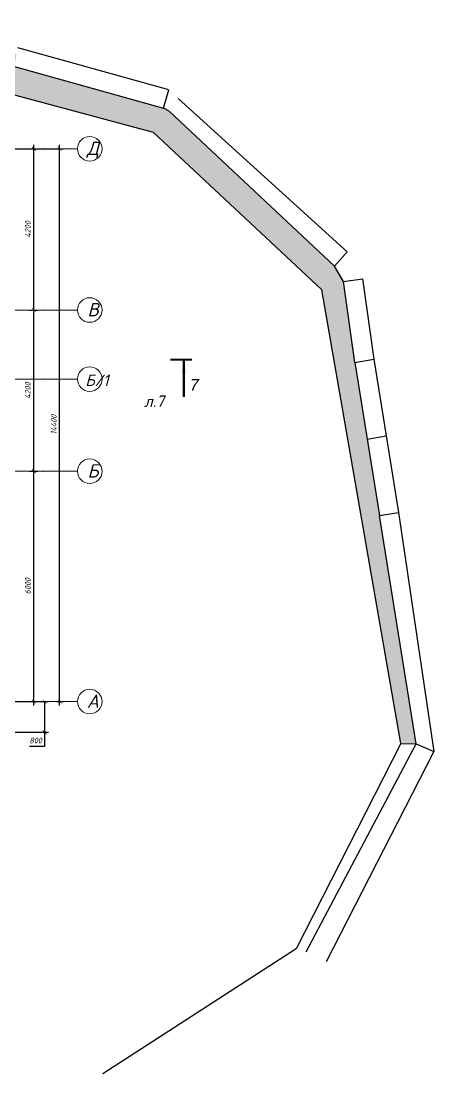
# Model space of a CAD drawing. Header units: millimetres. Extents: x -6419137 to 687965, y -598396 to 179722.
# Drawn here: x 247049 to 257815, y -2316 to 25113 of the extents above; entities that cross this region are included whole.
import ezdxf
from ezdxf.enums import TextEntityAlignment as Align

# ---------------------------------------------------------------- set-up
doc = ezdxf.new("R2010")
doc.units = ezdxf.units.MM
doc.header["$MEASUREMENT"] = 0
doc.linetypes.add('Double Dashed', pattern=[1797.222233, 1325, -211.666656, 63.333344, -197.222233])
for name, color, linetype in [('оси', 7, 'Continuous'), ('размеры', 7, 'Continuous'), ('стены наруж', 7, 'Continuous'), ('чертеж', 7, 'Continuous')]:
    doc.layers.add(name, color=color, linetype=linetype)
for name, color, linetype, lineweight in [('оси_Ном._пера__96', 7, 'Continuous', 5), ('оси_Ном._пера__97', 7, 'Continuous', 20), ('разрезы_Ном._пера__100', 7, 'Continuous', 50), ('разрезы_Ном._пера__97', 7, 'Continuous', 20), ('текст_Ном._пера__96', 7, 'Continuous', 5)]:
    doc.layers.add(name, color=color, linetype=linetype, lineweight=lineweight)
doc.styles.get("Standard").update_dxf_attribs({"font": 'isocpeui.ttf'})
doc.styles.add('СГЕНЕРИР_СТИЛЬ_2', font='gost_2_304-81_type.ttf')
doc.styles.add('СГЕНЕРИР_СТИЛЬ_7', font='ariali.ttf')
doc.dimstyles.get("Standard").update_dxf_attribs({"dimtxt": 150, "dimasz": 100, "dimexe": 100, "dimexo": 100, "dimgap": 80, "dimtad": 1, "dimtoh": 1, "dimdec": 0, "dimzin": 0, "dimdsep": 46, "dimtxsty": 'Standard', "dimblk": 'ARCHTICK', "dimblk2": 'ARCHTICK', "dimcen": 0.09, "dimdle": 100, "dimadec": 0, "dimazin": 0, "dimtfac": 1, "dimtdec": 0, "dimtofl": 0, "dimtmove": 0, "dimatfit": 3, "dimfxl": 1, "dimtolj": 1, "dimtzin": 0, "dimarcsym": 0})

# ---------------------------------------------------------------- blocks, each defined once
blk = doc.blocks.new('A$C07077E92')
at = {"layer": 'стены наруж', "true_color": 0xcbc8bd}
h = blk.add_hatch(dxfattribs=at)
h.set_pattern_fill('ZIGZAG', color=9)
h.set_pattern_definition([(0, (0, 0), (0.125, 0.125), [0.125, -0.125]), (90, (0.125, 0), (-0.125, 0.125), [0.125, -0.125])])
h.paths.add_polyline_path([(-23.457, 2.776), (-23.482, 2.775), (-30.001, 2.726), (-36.011, 2.572), (-39.955, 2.485), (-43.988, 1.919), (-48.044, 1.447), (-50.073, 1.178), (-50.073, 1.176), (-52.022, 0.921), (-53.209, -0.316), (-53.153, -4.37), (-53.09, -6.365), (-53.09, -6.54), (-53.091, -8.531), (-52.555, -8.532), (-52.569, -10.669), (-52.639, -12.582), (-51.813, -12.436), (-51.807, -0.441), (-39.923, 1.215), (-23.264, 1.483)])
h.paths.add_polyline_path([(12.511, 5.055), (-0.257, 5.083), (-12.334, 5.231), (-14.269, 5.26), (-14.402, 5.293), (-20.123, 3.451), (-22.4, 2.782), (-23.457, 2.776), (-23.264, 1.483), (-21.925, 1.505), (-14.313, 3.968), (12.453, 3.955)])
h.paths.add_polyline_path([(33.912, 4.426), (31.681, 5.017), (27.716, 4.968), (27.716, 4.968), (17.703, 5.04), (13.728, 5.052), (12.511, 5.055), (12.453, 3.955), (31.687, 3.946), (37.482, 2.39), (41.867, -1.706), (43.932, -13.532), (44.334, -13.538), (43.373, -7.588), (42.731, -3.607), (42.435, -1.491), (42.199, -1.093), (37.887, 2.943), (37.741, 3.021), (33.856, 4.105)])
at = {"layer": 'стены наруж', "color": 253, "true_color": 0xa3a3a3}
for p, q in [((43.932, -13.532), (41.201, -18.875)), ((41.201, -18.875), (36.165, -22.137))]:
    blk.add_line(p, q, dxfattribs=at)
at = {"layer": 'стены наруж', "lineweight": 30}
for points in [[(33.856, 4.105), (37.741, 3.021), (37.878, 3.501), (33.942, 4.598)], [(37.887, 2.943), (42.199, -1.093), (42.531, -0.719), (38.125, 3.277)], [(42.435, -1.491), (42.199, -1.093)], [(42.731, -3.607), (42.435, -1.491), (42.931, -1.422), (43.224, -3.52)], [(42.731, -3.607), (43.224, -3.52), (43.866, -7.509)], [(42.731, -3.607), (43.373, -7.588), (43.866, -7.509)], [(43.052, -5.597), (43.545, -5.514)], [(43.373, -7.588), (43.866, -7.509), (44.795, -13.734)], [(44.334, -13.538), (43.373, -7.588), (43.373, -7.588)], [(41.46, -18.959), (44.334, -13.538), (44.795, -13.734), (41.98, -19.215)]]:
    blk.add_lwpolyline(points, dxfattribs=at)
at = {"layer": 'стены наруж', "color": 253, "true_color": 0xa3a3a3}
blk.add_lwpolyline([(43.932, -13.532), (41.867, -1.706), (37.482, 2.39), (31.687, 3.946), (-14.313, 3.968), (-21.925, 1.505), (-39.923, 1.215), (-51.807, -0.441), (-51.813, -12.436)], dxfattribs=at)
at = {"layer": 'стены наруж', "color": 253, "lineweight": 30, "true_color": 0xa3a3a3}
for points in [[(37.887, 2.943), (37.741, 3.021)], [(43.932, -13.532), (44.334, -13.538)]]:
    blk.add_lwpolyline(points, dxfattribs=at)
blk = doc.blocks.new('Стандартный маркер сетки_14')
at = {"layer": 'оси_Ном._пера__96', "linetype": 'Double Dashed'}
for q in [(0, 0), (76535, 0)]:
    blk.add_line((900, 0), q, dxfattribs=at)
blk.add_point((900, 0), dxfattribs=at)
blk.add_point((900, 0), dxfattribs=at)
at = {"layer": 'оси_Ном._пера__97', "linetype": 'Continuous'}
blk.add_circle((-320, 0), 320, dxfattribs=at)
at = {"layer": 'оси_Ном._пера__96', "style": 'СГЕНЕРИР_СТИЛЬ_2'}
for tag, p in [('AC_MarkerText_1_1', (-244, 270)), ('AC_MarkerText_1_2', (77991, 270))]:
    blk.add_attdef(tag, text='', height=350, rotation=180, dxfattribs=at).set_placement(p, align=Align.BOTTOM_LEFT)
blk = doc.blocks.new('Стандартный маркер сетки_15')
at = {"layer": 'оси_Ном._пера__96', "linetype": 'Double Dashed'}
for q in [(0, 0), (76535, 0)]:
    blk.add_line((900, 0), q, dxfattribs=at)
blk.add_point((900, 0), dxfattribs=at)
blk.add_point((900, 0), dxfattribs=at)
at = {"layer": 'оси_Ном._пера__97', "linetype": 'Continuous'}
blk.add_circle((-320, 0), 320, dxfattribs=at)
at = {"layer": 'оси_Ном._пера__96', "style": 'СГЕНЕРИР_СТИЛЬ_2'}
for tag, p in [('AC_MarkerText_1_1', (-261, 270)), ('AC_MarkerText_1_2', (77974, 270))]:
    blk.add_attdef(tag, text='', height=350, rotation=180, dxfattribs=at).set_placement(p, align=Align.BOTTOM_LEFT)
blk = doc.blocks.new('Стандартный маркер сетки_16')
at = {"layer": 'оси_Ном._пера__96', "linetype": 'Double Dashed'}
for q in [(0, 0), (41068, 0)]:
    blk.add_line((900, 0), q, dxfattribs=at)
blk.add_point((900, 0), dxfattribs=at)
blk.add_point((900, 0), dxfattribs=at)
at = {"layer": 'оси_Ном._пера__97', "linetype": 'Continuous'}
blk.add_circle((-320, 0), 320, dxfattribs=at)
at = {"layer": 'оси_Ном._пера__96', "style": 'СГЕНЕРИР_СТИЛЬ_2'}
blk.add_attdef('AC_MarkerText_1', text='', height=350, rotation=180, dxfattribs=at).set_placement((-261, 270), align=Align.BOTTOM_LEFT)
blk = doc.blocks.new('_ArchTick')
at = {"color": 0, "linetype": 'ByBlock', "const_width": 0.15}
blk.add_lwpolyline([(-0.5, -0.5), (0.5, 0.5)], dxfattribs=at)
blk = doc.blocks.new('*D390')
at = {"layer": 'Defpoints', "color": 0, "transparency": 16777216}
for p in [(246459, 7385), (247665, 7385), (244669, 6585)]:
    blk.add_point(p, dxfattribs=at)
at = {"layer": 'размеры', "color": 0, "lineweight": -2, "transparency": 16777216}
for p, q in [((246559, 7385), (247765, 7385)), ((247665, 7385), (247665, 6485)), ((244769, 6585), (247765, 6585)), ((247665, 6585), (247665, 6215)), ((247665, 6215), (247273, 6215))]:
    blk.add_line(p, q, dxfattribs=at)
at = {"layer": 'размеры', "color": 0, "lineweight": -2, "transparency": 16777216, "xscale": 100, "yscale": 100, "zscale": 100}
for p, rotation in [((247665, 7385), 90), ((247665, 6585), 270)]:
    blk.add_blockref('_ArchTick', p, dxfattribs=dict(at, rotation=rotation))
at = {"layer": 'размеры', "color": 0, "transparency": 16777216, "insert": (247429, 6370), "char_height": 150, "attachment_point": 5}
blk.add_mtext('\\A1;800', dxfattribs=at)
blk = doc.blocks.new('*D391')
at = {"layer": 'Defpoints', "color": 0, "transparency": 16777216}
for p in [(247218, 13385), (247382, 13385), (246970, 7385)]:
    blk.add_point(p, dxfattribs=at)
at = {"layer": 'размеры', "color": 0, "lineweight": -2, "transparency": 16777216}
for p, q in [((247382, 7285), (247382, 13485)), ((247318, 13385), (247482, 13385)), ((247070, 7385), (247482, 7385))]:
    blk.add_line(p, q, dxfattribs=at)
at = {"layer": 'размеры', "color": 0, "lineweight": -2, "transparency": 16777216, "xscale": 100, "yscale": 100, "zscale": 100}
for p, rotation in [((247382, 13385), 90), ((247382, 7385), 270)]:
    blk.add_blockref('_ArchTick', p, dxfattribs=dict(at, rotation=rotation))
at = {"layer": 'размеры', "color": 0, "transparency": 16777216, "insert": (247227, 10390), "char_height": 150, "attachment_point": 5, "rotation": 90}
blk.add_mtext('\\A1;6000', dxfattribs=at)
blk = doc.blocks.new('*D393')
at = {"layer": 'Defpoints', "color": 0, "transparency": 16777216}
for p in [(246927, 21785), (247382, 21785), (247167, 17585)]:
    blk.add_point(p, dxfattribs=at)
at = {"layer": 'размеры', "color": 0, "lineweight": -2, "transparency": 16777216}
for p, q in [((247027, 21785), (247482, 21785)), ((247382, 17485), (247382, 21885)), ((247267, 17585), (247482, 17585))]:
    blk.add_line(p, q, dxfattribs=at)
at = {"layer": 'размеры', "color": 0, "lineweight": -2, "transparency": 16777216, "xscale": 100, "yscale": 100, "zscale": 100}
for p, rotation in [((247382, 21785), 90), ((247382, 17585), 270)]:
    blk.add_blockref('_ArchTick', p, dxfattribs=dict(at, rotation=rotation))
at = {"layer": 'размеры', "color": 0, "transparency": 16777216, "insert": (247227, 19685), "char_height": 150, "attachment_point": 5, "rotation": 90}
blk.add_mtext('\\A1;4200', dxfattribs=at)
blk = doc.blocks.new('*D395')
at = {"layer": 'Defpoints', "color": 0, "transparency": 16777216}
for p in [(245619, 21785), (248056, 21785), (247883, 7385)]:
    blk.add_point(p, dxfattribs=at)
at = {"layer": 'размеры', "color": 0, "lineweight": -2, "transparency": 16777216}
for p, q in [((245719, 21785), (248156, 21785)), ((248056, 7285), (248056, 21885)), ((247983, 7385), (248156, 7385))]:
    blk.add_line(p, q, dxfattribs=at)
at = {"layer": 'размеры', "color": 0, "lineweight": -2, "transparency": 16777216, "xscale": 100, "yscale": 100, "zscale": 100}
for p, rotation in [((248056, 21785), 90), ((248056, 7385), 270)]:
    blk.add_blockref('_ArchTick', p, dxfattribs=dict(at, rotation=rotation))
at = {"layer": 'размеры', "color": 0, "transparency": 16777216, "insert": (247901, 14599), "char_height": 150, "attachment_point": 5, "rotation": 90}
blk.add_mtext('\\A1;14400', dxfattribs=at)
blk = doc.blocks.new('Стандартный маркер сетки_18')
at = {"layer": 'оси_Ном._пера__96', "linetype": 'Double Dashed'}
for q in [(0, 0), (76535, 0)]:
    blk.add_line((900, 0), q, dxfattribs=at)
blk.add_point((900, 0), dxfattribs=at)
blk.add_point((900, 0), dxfattribs=at)
at = {"layer": 'оси_Ном._пера__97', "linetype": 'Continuous'}
blk.add_circle((-320, 0), 320, dxfattribs=at)
at = {"layer": 'оси_Ном._пера__96', "style": 'СГЕНЕРИР_СТИЛЬ_2'}
for tag, p in [('AC_MarkerText_1_1', (-244, 270)), ('AC_MarkerText_1_2', (77991, 270))]:
    blk.add_attdef(tag, text='', height=350, rotation=180, dxfattribs=at).set_placement(p, align=Align.BOTTOM_LEFT)
blk = doc.blocks.new('*D520')
at = {"layer": 'Defpoints', "color": 0, "transparency": 16777216}
for p in [(247193, 17585), (247383, 17585), (247168, 13385)]:
    blk.add_point(p, dxfattribs=at)
at = {"layer": 'размеры', "color": 0, "lineweight": -2, "transparency": 16777216}
for p, q in [((247293, 17585), (247483, 17585)), ((247383, 13285), (247383, 17685)), ((247268, 13385), (247483, 13385))]:
    blk.add_line(p, q, dxfattribs=at)
at = {"layer": 'размеры', "color": 0, "lineweight": -2, "transparency": 16777216, "xscale": 100, "yscale": 100, "zscale": 100}
for p, rotation in [((247383, 17585), 90), ((247383, 13385), 270)]:
    blk.add_blockref('_ArchTick', p, dxfattribs=dict(at, rotation=rotation))
at = {"layer": 'размеры', "color": 0, "transparency": 16777216, "insert": (247228, 15485), "char_height": 150, "attachment_point": 5, "rotation": 90}
blk.add_mtext('\\A1;4200', dxfattribs=at)
blk = doc.blocks.new('A$C28FD1EF7')
at = {"layer": 'разрезы_Ном._пера__100', "linetype": 'Continuous', "const_width": 50}
blk.add_lwpolyline([(29313, -1373), (29886, -1373)], dxfattribs=at)
at = {"layer": 'разрезы_Ном._пера__97', "insert": (30062, -2030), "char_height": 300, "attachment_point": 6, "style": 'СГЕНЕРИР_СТИЛЬ_7'}
blk.add_mtext('7', dxfattribs=at)
at = {"layer": 'разрезы_Ном._пера__100', "linetype": 'Continuous', "lineweight": 9}
blk.add_leader([(29671, -1373), (29671, -2346)], dimstyle='Standard', override={"dimasz": 350, "dimgap": 80, "dimtad": 0}, dxfattribs=at)

msp = doc.modelspace()

# ---------------------------------------------------------------- block references
at = {"layer": 'оси', "color": 1, "linetype": 'Continuous', "lineweight": 5}
ref = msp.add_blockref('Стандартный маркер сетки_18', (248520.2, 21785.1), dxfattribs=dict(at, zscale=1000, rotation=180))
ref.add_attrib('AC_MarkerText_1', 'Д', dxfattribs={"color": 7, "linetype": 'Continuous', "lineweight": 13, "height": 350, "rotation": 360}).set_placement((248764.1, 21515.4), align=Align.BOTTOM_LEFT)
at = {"layer": 'оси', "color": 251, "linetype": 'Continuous', "lineweight": 13}
ref = msp.add_blockref('Стандартный маркер сетки_16', (248520.2, 17585.1), dxfattribs=dict(at, zscale=1000, rotation=180))
ref.add_attrib('AC_MarkerText_1', 'В', dxfattribs={"color": 7, "linetype": 'Continuous', "lineweight": 13, "height": 350, "rotation": 360}).set_placement((248781.1, 17315.4), align=Align.BOTTOM_LEFT)
at = {"layer": 'оси', "color": 251, "linetype": 'Continuous', "lineweight": 5}
ref = msp.add_blockref('Стандартный маркер сетки_15', (248520.2, 15785.1), dxfattribs=dict(at, zscale=1000, rotation=180))
ref.add_attrib('AC_MarkerText_1', ' Б/1', dxfattribs={"color": 7, "linetype": 'Continuous', "lineweight": 13, "height": 300}).set_placement((248934.2, 15515.4), align=Align.BOTTOM_CENTER)
ref = msp.add_blockref('Стандартный маркер сетки_15', (248520.2, 13385.1), dxfattribs=dict(at, zscale=1000, rotation=180))
ref.add_attrib('AC_MarkerText_1', 'Б', dxfattribs={"color": 7, "linetype": 'Continuous', "lineweight": 13, "height": 350, "rotation": 360}).set_placement((248781.1, 13115.4), align=Align.BOTTOM_LEFT)
at = {"layer": 'оси', "color": 251, "linetype": 'Continuous', "lineweight": 0}
ref = msp.add_blockref('Стандартный маркер сетки_14', (248520.2, 7385.1), dxfattribs=dict(at, zscale=1000, rotation=180))
ref.add_attrib('AC_MarkerText_1', 'А', dxfattribs={"color": 7, "linetype": 'Continuous', "lineweight": 13, "height": 350, "rotation": 360}).set_placement((248764.1, 7115.4), align=Align.BOTTOM_LEFT)
at = {"layer": 'разрезы_Ном._пера__100'}
msp.add_blockref('A$C28FD1EF7', (221624.4, 17666), dxfattribs=at)
at = {"layer": 'чертеж', "linetype": 'Continuous', "xscale": 1000, "yscale": 1000, "zscale": 1000}
msp.add_blockref('A$C07077E92', (213020.5, 19820.7), dxfattribs=at)

# ---------------------------------------------------------------- texts
at = {"layer": 'текст_Ном._пера__96', "linetype": 'Continuous', "insert": (250515.5, 15208.8), "char_height": 300, "attachment_point": 5}
msp.add_mtext('л.7', dxfattribs=at)

# ---------------------------------------------------------------- dimensions: what is measured, and where the dimension line sits
at = {"layer": 'размеры'}
for base, p1, p2, picture, middle in [((248056.1, 21785.1), (247882.6, 7385.1), (245619.4, 21785.1), '*D395', (248056.1, 14599.3)), ((247381.8, 21785.1), (247167.2, 17585.1), (246927.3, 21785.1), '*D393', (247381.8, 19685.1)), ((247382.5, 17585.1), (247167.9, 13385.1), (247192.5, 17585.1), '*D520', (247382.5, 15485.1)), ((247381.8, 13385.1), (246970.3, 7385.1), (247217.9, 13385.1), '*D391', (247381.8, 10389.8)), ((247664.6, 7385.1), (244668.9, 6585.1), (246458.8, 7385.1), '*D390', (247428.6, 6214.8))]:
    dim = msp.add_linear_dim(base=base, p1=p1, p2=p2, angle=90, dimstyle='Standard', dxfattribs=at)
    dim.commit()
    dim.dimension.update_dxf_attribs({"geometry": picture, "text_midpoint": middle, "dimtype": 160})

doc.saveas('drawing.dxf')
